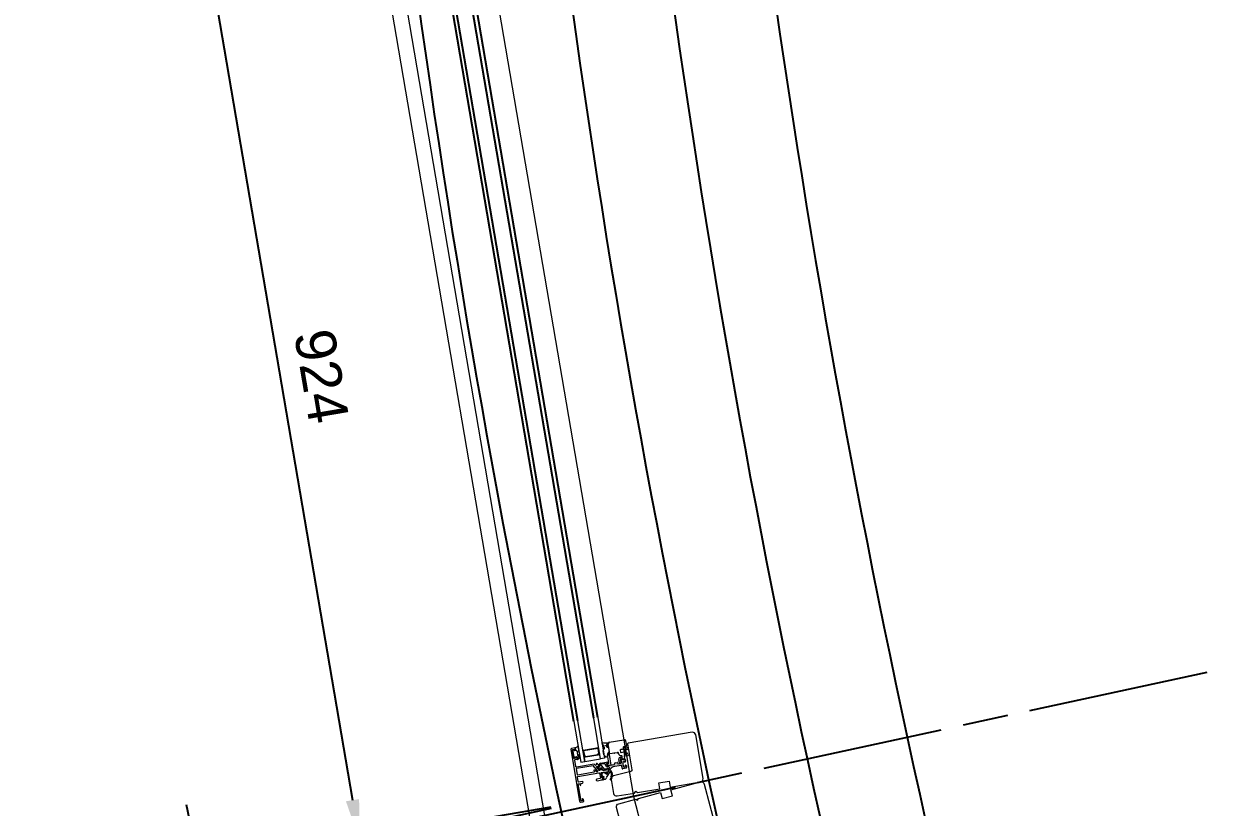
# Model space of a CAD drawing. Header units: inches. Extents: x 19267 to 40087, y 4081 to 15521.
# Drawn here: x 36010 to 37187, y 13728 to 14506 of the extents above; entities that cross this region are included whole.
import ezdxf

# ---------------------------------------------------------------- set-up
doc = ezdxf.new("R2010")
doc.units = ezdxf.units.IN
doc.header["$MEASUREMENT"] = 0
doc.linetypes.add('CENTERLINE', pattern=[30, 12, -1.5, 3, -1.5, 12])
doc.layers.get('DEFPOINTS').update_dxf_attribs({"color": 251})
doc.layers.add('20-TEXT', color=3, linetype='Continuous')
doc.layers.add('DWG', color=7, linetype='Continuous')
for name, color, linetype, lineweight in [('VELFAC_ALU', 4, 'Continuous', 0), ('VELFAC_COMPOSITE', 4, 'Continuous', 0), ('VELFAC_GASKET', 5, 'Continuous', 0), ('VELFAC_GLAZING', 5, 'Continuous', 0), ('VELFAC_GLAZING_BEAD', 5, 'Continuous', 0), ('VELFAC_WOOD', 2, 'Continuous', 0)]:
    doc.layers.add(name, color=color, linetype=linetype, lineweight=lineweight)
doc.styles.get("Standard").update_dxf_attribs({"font": 'arial.ttf'})
doc.dimstyles.new('20-TEXT', dxfattribs={"dimscale": 20, "dimtxt": 2, "dimasz": 2, "dimexe": 1, "dimexo": 1.5, "dimgap": 1, "dimtad": 1, "dimdec": 0, "dimzin": 0, "dimdsep": 46, "dimtxsty": 'Standard', "dimcen": 0.09, "dimadec": 4, "dimazin": 0, "dimtfac": 1, "dimtdec": 0, "dimtofl": 0, "dimtmove": 0, "dimatfit": 3, "dimfxl": 1, "dimtolj": 1, "dimtzin": 0, "dimarcsym": 0})

# ---------------------------------------------------------------- blocks, each defined once
blk = doc.blocks.new('*D35')
at = {"layer": '20-TEXT', "color": 0, "lineweight": -2, "transparency": 16777216}
for p, q in [((36357, 14640.8), (35329, 14321.1)), ((35359.9, 14288.9), (36446.9, 10793.2)), ((37467.7, 11068.7), (36439.6, 10749.1))]:
    blk.add_line(p, q, dxfattribs=at)
at = {"layer": '20-TEXT', "color": 0, "transparency": 16777216}
for points in [[(35366.3, 14290.9), (35353.6, 14286.9), (35348.1, 14327.1)], [(36453.2, 10795.2), (36440.5, 10791.2), (36458.7, 10755)]]:
    blk.add_solid(points, dxfattribs=at)
at = {"layer": 'DEFPOINTS', "color": 0, "transparency": 16777216}
for p in [(36385.6, 14649.7), (37496.3, 11077.6), (36458.7, 10755)]:
    blk.add_point(p, dxfattribs=at)
at = {"layer": '20-TEXT', "color": 0, "transparency": 16777216, "insert": (35942, 12553), "char_height": 40, "attachment_point": 5, "rotation": 287.272}
blk.add_mtext('\\A1;3741', dxfattribs=at)
blk = doc.blocks.new('*D36')
at = {"layer": '20-TEXT', "color": 0, "lineweight": -2, "transparency": 16777216}
for p, q in [((36378.3, 14635.3), (36168.4, 14599.5)), ((36194.8, 14563.4), (36336.3, 13735.1)), ((36533.3, 13728.2), (36323.3, 13692.3))]:
    blk.add_line(p, q, dxfattribs=at)
at = {"layer": '20-TEXT', "color": 0, "transparency": 16777216}
for points in [[(36201.4, 14564.5), (36188.2, 14562.3), (36188.1, 14602.8)], [(36342.9, 13736.2), (36329.8, 13734), (36343.1, 13695.7)]]:
    blk.add_solid(points, dxfattribs=at)
at = {"layer": 'DEFPOINTS', "color": 0, "transparency": 16777216}
for p in [(36407.9, 14640.4), (36562.9, 13733.2), (36343.1, 13695.7)]:
    blk.add_point(p, dxfattribs=at)
at = {"layer": '20-TEXT', "color": 0, "transparency": 16777216, "insert": (36305.4, 14156.1), "char_height": 40, "attachment_point": 5, "rotation": 279.6947}
blk.add_mtext('\\A1;924', dxfattribs=at)
blk = doc.blocks.new('*D51')
at = {"layer": '20-TEXT', "color": 0, "lineweight": -2, "transparency": 16777216}
for p, q in [((36533.6, 13726.9), (36168.9, 13648)), ((36180, 13691.3), (36171.5, 13730.4)), ((36535.9, 13715.9), (36171.3, 13637)), ((36199.3, 13602.1), (36225.9, 13479.1))]:
    blk.add_line(p, q, dxfattribs=at)
at = {"layer": '20-TEXT', "color": 0, "transparency": 16777216}
for points in [[(36186.5, 13692.7), (36173.5, 13689.9), (36188.5, 13652.2)], [(36205.8, 13603.5), (36192.8, 13600.7), (36190.8, 13641.2)]]:
    blk.add_solid(points, dxfattribs=at)
at = {"layer": 'DEFPOINTS', "color": 0, "transparency": 16777216}
for p in [(36562.9, 13733.2), (36565.3, 13722.2), (36190.8, 13641.2)]:
    blk.add_point(p, dxfattribs=at)
at = {"layer": '20-TEXT', "color": 0, "transparency": 16777216, "insert": (36256, 13529.6), "char_height": 40, "attachment_point": 5, "rotation": 282.2086}
blk.add_mtext('\\A1;11', dxfattribs=at)

msp = doc.modelspace()

# ---------------------------------------------------------------- hatches: boundary and pattern name
at = {"layer": 'VELFAC_COMPOSITE'}
h = msp.add_hatch(color=8, dxfattribs=at)
h.paths.add_polyline_path([(36582.6, 13772, 0.520567), (36581.5, 13769.8), (36581.7, 13769.4, -0.520567), (36581.3, 13768.6), (36579.5, 13768.3, 0.131652), (36579.4, 13768.2), (36579.1, 13768, 0.414214), (36579.1, 13767.5), (36579.6, 13766.8, 0.414214), (36580, 13766.8), (36580.2, 13766.9, -1.69614), (36580.8, 13766.1), (36580.7, 13766, 0.414214), (36580.7, 13765.6), (36581.2, 13764.9, 0.414214), (36581.7, 13764.8), (36582, 13765.1, 0.131652), (36582, 13765.2), (36582.7, 13766.9, -0.57735), (36583.5, 13767), (36584.6, 13765.7, 0.267949), (36586.5, 13765), (36587.5, 13765.1, -0.267949), (36587.7, 13765, 0.267949), (36588, 13764.9), (36591.5, 13765.5, 0.176327), (36592.1, 13765.8), (36593.7, 13767.6, -0.176327), (36594.8, 13768.3), (36602.9, 13769.6, -0.414214), (36603.5, 13769.2), (36603.9, 13766.8, 0.414214), (36604.5, 13766.4), (36607.9, 13766.9, 0.414214), (36608.3, 13767.5), (36608.1, 13769.1, 0.342001), (36607.2, 13769.9, 0.490311), (36606.9, 13769.7), (36607.1, 13768.8, -0.414214), (36606.7, 13768.2), (36605.7, 13768.1, -0.414214), (36605.1, 13768.5), (36604.6, 13771.7, -0.198912), (36604.8, 13772.5), (36605.7, 13773.9, -0.668179), (36606.3, 13773.7), (36606.4, 13773.1, 0.490311), (36606.7, 13772.9, 0.342001), (36607.2, 13774), (36607, 13775.6, 0.414214), (36606.4, 13776), (36603.4, 13775.5, 0.198912), (36602.7, 13775.1), (36602.2, 13774.3, 0.198912), (36602.1, 13774.2), (36602.2, 13774, 0.414214), (36602.4, 13773.8), (36603.3, 13774, -0.668179), (36603.6, 13773.5), (36603, 13772.6, 0.148291), (36602.8, 13772.1, -0.357756), (36602.4, 13771.6), (36599.9, 13771.2, -0.414214), (36599.6, 13771.4), (36599.4, 13772.3, 0.414214), (36599.1, 13772.5), (36596.8, 13772.2, 0.349216), (36596.6, 13771.9), (36596.5, 13770.8, -0.349216), (36596.3, 13770.6), (36589.8, 13769.5, -0.414214), (36588.6, 13770.3), (36588.5, 13771, -0.414214), (36588.9, 13771.5), (36590.4, 13771.8, 0.414214), (36590.8, 13772.4), (36590.7, 13772.6, 0.414214), (36589.9, 13773.2)])
h.paths.add_polyline_path([(36587.3, 13770.5), (36587.4, 13770, 0.414214), (36589.9, 13768.2), (36590.5, 13768.3, -1), (36590.8, 13766.9), (36586.7, 13766.3, -0.267949), (36585.3, 13766.8), (36583.1, 13769.4), (36582.9, 13769.8, -0.520567), (36583.4, 13770.9), (36586.1, 13771.3, -0.414214)], flags=16)

# ---------------------------------------------------------------- linework, layer by layer
at = {"color": 1, "linetype": 'CENTERLINE', "ltscale": 15}
msp.add_line((40087.1, 14490), (36512.3, 13716.5), dxfattribs=at)
at = {"color": 5, "ltscale": 30}
for centre, radius, start, end in [((47171, 16019), 10521.3, 187.2393, 207.04466), ((46759.8, 15930.1), 10202.2, 187.03408, 207.65321), ((46800.5, 15938.9), 10343.8, 187.05574, 207.5892), ((46940.6, 15972.8), 10637.6, 187.14521, 207.39895)]:
    msp.add_arc(centre, radius, start, end, dxfattribs=at)
at = {"layer": 'DWG', "ltscale": 5}
for p, q in [((36556, 13813.2), (36428, 14564.3)), ((36560, 13813.8), (36431.9, 14563.3)), ((36575.8, 13816.5), (36447.7, 14566.1)), ((36579.7, 13817.2), (36451.6, 14566.8))]:
    msp.add_line(p, q, dxfattribs=at)
at = {"layer": 'VELFAC_ALU'}
for p, q in [((36458.8, 14653.8), (36615.1, 13738.7)), ((36354.5, 14640.7), (36512.3, 13716.5)), ((36369.4, 14642.6), (36527, 13719.7)), ((36615.1, 13738.8), (36852.5, 12836.1))]:
    msp.add_line(p, q, dxfattribs=at)
for points in [[(36576, 13770.9), (36558.6, 13768, -0.414214), (36558, 13768.4), (36556.9, 13774.8, -0.414214), (36557.3, 13775.4), (36559, 13775.7, 0.414214), (36559.2, 13776), (36559, 13777.2, 0.341999), (36558.1, 13778, 0.490314), (36557.9, 13777.8), (36558.1, 13777, -0.414214), (36557.9, 13776.7), (36556.6, 13776.5, -0.414214), (36556, 13776.9), (36554.7, 13784.8, -0.414214), (36555.1, 13785.4), (36556.4, 13785.6, -0.414214), (36556.6, 13785.5), (36556.8, 13784.6, 0.490314), (36557.1, 13784.5, 0.341999), (36557.6, 13785.5), (36557.4, 13786.8, 0.414214), (36557.1, 13787), (36553.9, 13786.5, 0.414214), (36553.1, 13785.3), (36561.7, 13734, 0.414214), (36562.9, 13733.2), (36565.3, 13733.6, 0.414214), (36565.8, 13734.2), (36565.5, 13735.7, 0.341999), (36564.6, 13736.5, 0.490314), (36564.4, 13736.3), (36564.7, 13734.7, -0.414214), (36564.5, 13734.5), (36563.4, 13734.3, -0.414214), (36563.2, 13734.5), (36560.4, 13751, -0.414214), (36560.6, 13751.3), (36561.6, 13751.5, -0.414214), (36561.9, 13751.3), (36562.1, 13749.8, 0.490314), (36562.4, 13749.6, 0.341999), (36563, 13750.7), (36562.9, 13751.2, -0.414214), (36563.3, 13751.7), (36564.5, 13751.9, 1), (36564.2, 13753.6), (36561, 13753.1, -0.414214), (36560.4, 13753.5), (36559.6, 13758.1, -0.414214), (36560, 13758.7), (36580.9, 13762.2, -0.414214), (36581.5, 13761.8), (36582.3, 13757.2, -0.414214), (36581.9, 13756.6), (36578.7, 13756, 1), (36579, 13754.4), (36583.9, 13755.2, 0.198912), (36584.1, 13755.3), (36585.4, 13757.2, 0.341999), (36585.4, 13758.4, 0.490314), (36585.1, 13758.4), (36584.3, 13757.4, -0.668179), (36584, 13757.4), (36583.1, 13762.4, -0.414214), (36583.3, 13762.6), (36588.2, 13763.4, -0.668179), (36588.4, 13763.1), (36587.6, 13762, 0.490314), (36587.7, 13761.7, 0.341999), (36588.9, 13762), (36590.6, 13764.5, 0.668179), (36590.1, 13765.3), (36585.5, 13764.5, -0.267949), (36584.5, 13764.8), (36582.9, 13766.8, 0.57735), (36582.6, 13766.7), (36581.9, 13764.8, -0.57735), (36581.4, 13764.7), (36578.6, 13768.1, -0.760346), (36578.9, 13768.6, 0.171785), (36579, 13768.6), (36580.6, 13769.1, -0.267949), (36580.8, 13769.1, 0.957292), (36581, 13769.4), (36578.9, 13771.5, 0.493145), (36578.6, 13771.5), (36578.2, 13770.7, 0.315299), (36578.2, 13770.5), (36578.2, 13770.4, -0.414214), (36578.2, 13770.1), (36577.4, 13769.5), (36576.4, 13770.7, 0.267949)], [(36559.5, 13760.3), (36576.3, 13763.2, 0.414214), (36576.5, 13763.4), (36576.2, 13764.9, -0.414214), (36576.5, 13765.2), (36576.6, 13765.2, -0.267949), (36576.9, 13765.1), (36578.1, 13763.6, 0.267949), (36578.4, 13763.5), (36579.6, 13763.7, 0.57735), (36579.7, 13764), (36576.6, 13767.9, 0.267949), (36576.4, 13767.9), (36576, 13767.9, -0.414214), (36575.7, 13768.1), (36575.5, 13769.1, 0.414214), (36575.3, 13769.3), (36558.5, 13766.5, 0.414214), (36558.4, 13766.2), (36559.3, 13760.5, 0.414214)]]:
    msp.add_lwpolyline(points, format="xyb", close=True, dxfattribs=at)
at = {"layer": 'VELFAC_COMPOSITE'}
for p, q in [((36579.1, 13768), (36579.4, 13768.2)), ((36579.6, 13766.8), (36579.1, 13767.5)), ((36579.5, 13768.3), (36581.3, 13768.6)), ((36581.7, 13769.4), (36581.5, 13769.8)), ((36582.6, 13772), (36589.9, 13773.2)), ((36582.9, 13769.8), (36583.1, 13769.4)), ((36583.1, 13769.4), (36585.3, 13766.8)), ((36586.1, 13771.3), (36583.4, 13770.9)), ((36587.4, 13770), (36587.3, 13770.5)), ((36588.5, 13771), (36588.6, 13770.3)), ((36590.4, 13771.8), (36588.9, 13771.5)), ((36589.8, 13769.5), (36596.3, 13770.6)), ((36590.5, 13768.3), (36589.9, 13768.2)), ((36590.7, 13772.6), (36590.8, 13772.4)), ((36593.7, 13767.6), (36592.1, 13765.8)), ((36602.9, 13769.6), (36594.8, 13768.3)), ((36596.5, 13770.8), (36596.6, 13771.9)), ((36596.8, 13772.2), (36599.1, 13772.5)), ((36599.4, 13772.3), (36599.6, 13771.4)), ((36599.9, 13771.2), (36602.4, 13771.6)), ((36602.2, 13774), (36602.1, 13774.2)), ((36602.2, 13774.3), (36602.7, 13775.1)), ((36603.3, 13774), (36602.4, 13773.8)), ((36603, 13772.6), (36603.6, 13773.5)), ((36603.4, 13775.5), (36606.4, 13776)), ((36603.9, 13766.8), (36603.5, 13769.2)), ((36604.6, 13771.7), (36605.1, 13768.5)), ((36605.7, 13773.9), (36604.8, 13772.5)), ((36605.7, 13768.1), (36606.7, 13768.2)), ((36606.4, 13773.1), (36606.3, 13773.7)), ((36607.1, 13768.8), (36606.9, 13769.7)), ((36607, 13775.6), (36607.2, 13774)), ((36608.1, 13769.1), (36608.3, 13767.5)), ((36580.2, 13766.9), (36580, 13766.8)), ((36580.7, 13766), (36580.8, 13766.1)), ((36581.2, 13764.9), (36580.7, 13765.6)), ((36582, 13765.1), (36581.7, 13764.8)), ((36582.7, 13766.9), (36582, 13765.2)), ((36584.6, 13765.7), (36583.5, 13767)), ((36587.5, 13765.1), (36586.5, 13765)), ((36586.7, 13766.3), (36590.8, 13766.9)), ((36591.5, 13765.5), (36588, 13764.9)), ((36607.9, 13766.9), (36604.5, 13766.4))]:
    msp.add_line(p, q, dxfattribs=at)
for centre, radius, start, end in [((36579.3, 13767.7), 0.3, 129.5277, 219.5277), ((36579.6, 13768), 0.3, 99.5277, 129.5277), ((36582.8, 13770.5), 1.5, 99.5277, 209.5277), ((36581.2, 13769.2), 0.6, 279.5277, 29.5277), ((36583.5, 13770.2), 0.7, 99.5277, 209.5277), ((36586.3, 13770.4), 1, 9.5277, 99.5277), ((36589.5, 13770.4), 2.2, 189.5277, 279.5277), ((36589, 13771.1), 0.5, 99.5277, 189.5277), ((36589.6, 13770.4), 1, 189.5277, 279.5277), ((36590, 13772.5), 0.75, 9.5277, 99.5277), ((36590.3, 13772.3), 0.5, 279.5277, 9.5277), ((36590.6, 13767.6), 0.7, 279.5277, 99.5277), ((36595.2, 13766.3), 2, 99.5277, 139.5277), ((36596.2, 13770.9), 0.3, 279.5277, 356.5277), ((36596.9, 13771.9), 0.3, 99.5277, 176.5277), ((36599.1, 13772.3), 0.3, 9.5277, 99.5277), ((36599.9, 13771.5), 0.3, 189.5277, 279.5277), ((36602.3, 13774.2), 0.2, 144.5277, 189.5277), ((36602.4, 13774), 0.2, 189.5277, 279.5277), ((36602.3, 13772.1), 0.5, 279.5277, 358.2677), ((36603.5, 13774.5), 1, 99.5277, 144.5277), ((36603.8, 13772), 1, 144.5277, 178.2677), ((36603, 13769.1), 0.5, 9.5277, 99.5277), ((36603.4, 13773.7), 0.3, 324.5277, 99.5277), ((36605.6, 13771.9), 1, 144.5277, 189.5277), ((36605.6, 13768.6), 0.5, 189.5277, 279.5277), ((36606, 13773.7), 0.3, 9.5277, 144.5277), ((36606.5, 13775.5), 0.5, 9.5277, 99.5277), ((36606.6, 13773.1), 0.2, 189.5277, 294.0047), ((36606.3, 13773.8), 1, 294.0047, 9.5277), ((36606.6, 13768.7), 0.5, 279.5277, 9.5277), ((36607.1, 13769.7), 0.2, 85.0508, 189.5277), ((36607.1, 13768.9), 1, 9.5277, 85.0508), ((36607.8, 13768.1), 0.5, 279.494, 9.494), ((36607.8, 13767.4), 0.5, 279.5277, 9.5277), ((36579.9, 13767), 0.3, 219.5277, 309.5277), ((36580.7, 13766.7), 0.6, 280.5727, 158.4828), ((36580.9, 13765.8), 0.3, 129.5277, 219.5277), ((36581.5, 13765.1), 0.3, 219.5277, 309.5277), ((36581.8, 13765.3), 0.3, 309.5277, 339.5277), ((36583.1, 13766.7), 0.5, 39.5277, 159.5277), ((36586.2, 13766.9), 2, 219.5277, 279.5277), ((36586.5, 13767.7), 1.5, 219.5277, 279.5277), ((36587.5, 13764.8), 0.3, 39.5277, 99.5277), ((36588, 13765.2), 0.3, 219.5277, 279.5277), ((36591.4, 13766.5), 1, 279.5277, 319.5277), ((36604.4, 13766.8), 0.5, 189.5277, 279.5277)]:
    msp.add_arc(centre, radius, start, end, dxfattribs=at)
at = {"layer": 'VELFAC_GASKET'}
for p, q in [((36588.7, 13792), (36590, 13792)), ((36590.1, 13791), (36589.2, 13790.9)), ((36590.4, 13791.3), (36590.4, 13791.2)), ((36555, 13783.5), (36555.9, 13778.2)), ((36557.2, 13784.4), (36555.5, 13784.1)), ((36557.4, 13786.9), (36557.7, 13785.1)), ((36559.5, 13783.1), (36560, 13783.5)), ((36560.2, 13778.2), (36559.5, 13782.6)), ((36560.8, 13780), (36560.1, 13779.2)), ((36560.8, 13785.1), (36560.2, 13788.6)), ((36561.9, 13778.1), (36561.7, 13779.7)), ((36585.9, 13780.1), (36585.2, 13784.5)), ((36585.3, 13785), (36586.4, 13786.5)), ((36587.9, 13778.2), (36586.1, 13779.9)), ((36588.5, 13790.5), (36588.7, 13788.2)), ((36590.8, 13781.5), (36589.2, 13778.5)), ((36589.3, 13787.8), (36589.6, 13787.9)), ((36590.3, 13787.5), (36590.9, 13781.9)), ((36602.1, 13784.8), (36602.4, 13782.9)), ((36603.9, 13785.6), (36602.5, 13785.4)), ((36602.9, 13782.5), (36604.4, 13782.8)), ((36605.1, 13785.8), (36603.9, 13785.6)), ((36604.4, 13782.8), (36605.7, 13783)), ((36605, 13787.1), (36605.2, 13786.5)), ((36607.1, 13788), (36605.2, 13787.3)), ((36607.8, 13780.4), (36606.1, 13780.6)), ((36606.1, 13780.6), (36606.3, 13779.6)), ((36607.8, 13780.4), (36606.1, 13780.6)), ((36606.7, 13785.4), (36607.4, 13785.7)), ((36606.7, 13785.4), (36607.4, 13785.7)), ((36607.1, 13782.5), (36606.7, 13785.4)), ((36607.1, 13782.5), (36606.7, 13785.4)), ((36607.4, 13785.7), (36607.7, 13785.9)), ((36607.4, 13785.7), (36607.7, 13785.9)), ((36607.9, 13781.3), (36607.4, 13781.4)), ((36607.9, 13781.3), (36607.4, 13781.4)), ((36608, 13785.4), (36607.5, 13784.9)), ((36608, 13785.4), (36607.5, 13784.9)), ((36608.8, 13781.1), (36607.9, 13781.3)), ((36608.8, 13781.1), (36607.9, 13781.3)), ((36608, 13782.5), (36609.1, 13781.7)), ((36608, 13782.5), (36609.1, 13781.7)), ((36608.6, 13785), (36608.9, 13785.4)), ((36611.1, 13781.4), (36610.4, 13785.2)), ((36556.5, 13777.8), (36558.3, 13778.1)), ((36559, 13777.6), (36559.2, 13776.1)), ((36560.8, 13778.3), (36560.2, 13778.2)), ((36560.6, 13776), (36560.2, 13778.2)), ((36560.2, 13775.7), (36561.4, 13776.7)), ((36560.4, 13778.5), (36560.8, 13778.5)), ((36583.8, 13760.8), (36584.9, 13762.4)), ((36586.3, 13757.8), (36584, 13759.4)), ((36584.9, 13755.7), (36586.4, 13757.2)), ((36587, 13755.6), (36585.3, 13755.2)), ((36586.3, 13762.7), (36588.6, 13761.1)), ((36588.4, 13757.1), (36587, 13755.6)), ((36591.7, 13763.2), (36588.2, 13757.7)), ((36588.6, 13761.1), (36591.4, 13765.5)), ((36591.9, 13755.7), (36592.9, 13757.5)), ((36593.5, 13758.6), (36592.3, 13756.7)), ((36593.7, 13757.3), (36592.4, 13755.4)), ((36585, 13755.2), (36585, 13755.2))]:
    msp.add_line(p, q, dxfattribs=at)
msp.add_circle((36587.2, 13789.3), 0.196, dxfattribs=at)
for centre, radius, start, end in [((36584.2, 13792.2), 0.235, 79.7855, 182.6619), ((36585.2, 13792.2), 1.29, 182.6875, 212.8017), ((36561.5, 13776.9), 27, 21.9565, 32.862), ((36588, 13809.2), 17.2, 257.2362, 272.1304), ((36589.1, 13790.4), 0.535, 81.2255, 174.2061), ((36589.8, 13791.4), 0.562, 350.1203, 74.6612), ((36590.2, 13791.3), 0.221, 261.452, 352.5162), ((36555.5, 13783.6), 0.5, 99.5277, 189.5277), ((36557.1, 13785), 0.6, 279.5277, 9.5277), ((36557.6, 13787), 0.2, 97.658, 189.5277), ((36555, 13793.4), 6.73, 292.5584, 315.5297), ((36556.9, 13781.5), 3.2, 31.0168, 76.7517), ((36560.5, 13782.7), 1, 160.0186, 189.5277), ((36560, 13788.6), 0.2, 9.5277, 150.4302), ((36558.6, 13785.2), 2.22, 310.6094, 357.109), ((36560.4, 13778.9), 0.382, 140.6316, 269.5658), ((36561.2, 13779.6), 0.5, 9.5277, 135.5935), ((36586, 13784.5), 0.799, 148.3762, 180.1693), ((36586.4, 13780.2), 0.5, 189.5277, 227.5601), ((36586, 13786.8), 0.5, 323.6451, 21.9565), ((36589.2, 13788.3), 0.5, 183.0415, 288.3341), ((36589.8, 13787.4), 0.5, 6.5501, 108.3341), ((36590.4, 13781.9), 0.5, 320.0882, 6.5501), ((36602.5, 13784.9), 0.5, 99.5277, 189.5277), ((36602.9, 13783), 0.5, 189.5277, 279.5277), ((36605.2, 13787.1), 0.167, 109.6692, 189.5277), ((36605, 13786.2), 0.327, 277.1609, 68.1266), ((36606.7, 13782.1), 4.59, 82.4465, 109.5753), ((36606.7, 13782.1), 4.59, 82.4465, 109.5753), ((36605.7, 13782.8), 0.2, 12.8177, 99.5277), ((36599, 13781), 7.16, 356.4208, 14.5217), ((36606.7, 13779.7), 0.375, 189.3119, 240.5084), ((36608, 13782.5), 3.54, 244.0244, 318.96), ((36607.7, 13786.5), 1.6, 319.0489, 109.6692), ((36608.7, 13783.9), 1.59, 141.6653, 242.2574), ((36608.7, 13783.9), 1.59, 141.6653, 242.2574), ((36600.5, 13782), 6.64, 357.4426, 3.9199), ((36600.5, 13782), 6.64, 357.4426, 3.9199), ((36607.4, 13781.7), 0.3, 177.4426, 258.8357), ((36607.4, 13781.7), 0.3, 177.4426, 258.8357), ((36607.2, 13786.2), 0.5, 294.5277, 82.4465), ((36607.2, 13786.2), 0.5, 294.5277, 82.4465), ((36607.8, 13785.6), 0.3, 310.2443, 114.5277), ((36607.8, 13785.6), 0.3, 310.2443, 114.5277), ((36607.9, 13780.8), 0.462, 260.8712, 82.6617), ((36607.9, 13780.8), 0.462, 260.8712, 82.6617), ((36608.9, 13781.4), 0.3, 259.5277, 60.0137), ((36608.9, 13781.4), 0.3, 259.5277, 60.0137), ((36609.6, 13784.4), 1.16, 40.7395, 126.3071), ((36608.9, 13781.4), 2.14, 325.9309, 359.1007), ((36556.4, 13778.3), 0.5, 189.5277, 279.5277), ((36558.4, 13777.5), 0.6, 12.2517, 99.5277), ((36559.8, 13776.2), 0.6, 189.5277, 309.5277), ((36560.8, 13778.4), 0.1, 279.5277, 84.5277), ((36560.5, 13777.8), 1.5, 309.5277, 9.5277), ((36588.3, 13779.1), 1.05, 246.3611, 319.7846), ((36584.6, 13760.2), 1, 144.5277, 234.5277), ((36585.8, 13761.8), 1, 54.5277, 144.5277), ((36585.2, 13755.5), 0.3, 144.5277, 234.5277), ((36585.7, 13757.2), 10, 43.5584, 55.6819), ((36592, 13763.1), 0.3, 41.5542, 147.8309), ((36592.2, 13756.2), 0.3, 147.7972, 327.7972), ((36592.2, 13755.6), 0.3, 147.8309, 327.8309), ((36588.8, 13760.3), 4.5, 331.8309, 41.5542), ((36589.3, 13760.6), 5, 327.0624, 43.5584), ((36585.2, 13755.5), 0.3, 234.5277, 284.5277)]:
    msp.add_arc(centre, radius, start, end, dxfattribs=at)
at = {"layer": 'VELFAC_GLAZING', "linetype": 'Continuous'}
for p, q in [((36582.6, 13776.1), (36575.8, 13816.5)), ((36579.7, 13817.2), (36586.5, 13776.7)), ((36556, 13813.2), (36562.8, 13772.8)), ((36566.8, 13773.4), (36560, 13813.8)), ((36580.4, 13787), (36565.2, 13784.4)), ((36565.2, 13784.4), (36566.1, 13779.3)), ((36580.1, 13786.5), (36565.7, 13784.1)), ((36565.7, 13784.1), (36566.5, 13779.5)), ((36566.1, 13779.3), (36565.8, 13779.2)), ((36565.8, 13779.2), (36566.8, 13773.5)), ((36566.1, 13779.3), (36567.7, 13778.1)), ((36567.7, 13778.1), (36566.1, 13779.3)), ((36566.5, 13779.5), (36567.8, 13778.6)), ((36567.7, 13778.1), (36580.2, 13780.2)), ((36580.2, 13780.2), (36567.7, 13778.1)), ((36567.8, 13778.6), (36579.9, 13780.6)), ((36579.9, 13780.6), (36580.9, 13781.9)), ((36580.9, 13781.9), (36580.1, 13786.5)), ((36580.2, 13780.2), (36581.3, 13781.8)), ((36581.3, 13781.8), (36580.2, 13780.2)), ((36581.3, 13781.8), (36580.4, 13787)), ((36581.6, 13781.9), (36581.3, 13781.8)), ((36582.5, 13776.2), (36581.6, 13781.9)), ((36562.8, 13772.8), (36566.8, 13773.4)), ((36566.8, 13773.5), (36582.5, 13776.2)), ((36586.5, 13776.7), (36582.6, 13776.1))]:
    msp.add_line(p, q, dxfattribs=at)
at = {"layer": 'VELFAC_GLAZING_BEAD'}
for p, q in [((36589.9, 13791), (36590.7, 13791.1)), ((36590.8, 13791.4), (36590.6, 13792)), ((36591, 13792.7), (36605.7, 13795.2)), ((36607.4, 13793.9), (36608.2, 13789.5)), ((36588.7, 13788.1), (36588.6, 13789.5)), ((36589.9, 13789.3), (36589.2, 13788)), ((36590.8, 13772.2), (36589.5, 13780.3)), ((36591.5, 13783.1), (36590.5, 13789.3)), ((36590.9, 13780.5), (36592.7, 13770)), ((36594, 13781.5), (36591.3, 13781.1)), ((36595.6, 13781.8), (36594, 13781.5)), ((36596.3, 13781.9), (36595.6, 13781.8)), ((36599.1, 13782.2), (36596.5, 13781.8)), ((36599.7, 13782.5), (36599.2, 13782.4)), ((36600.4, 13781.4), (36600.3, 13782.1)), ((36605, 13787.4), (36605.8, 13782.5)), ((36607.4, 13788.3), (36605.4, 13788)), ((36605.8, 13782.5), (36606.3, 13779.4)), ((36589.1, 13770.1), (36589.1, 13770.4)), ((36592.7, 13770), (36589.7, 13769.7)), ((36589.9, 13771.5), (36590.4, 13771.6)), ((36601.2, 13772.3), (36600.7, 13775.6)), ((36602.2, 13775.8), (36602.6, 13773.1)), ((36602.3, 13777.9), (36603.5, 13778.1)), ((36604.3, 13776.7), (36602.6, 13776.4)), ((36602.6, 13773.1), (36602.7, 13772.6)), ((36603.9, 13778.6), (36603.9, 13778.9)), ((36605.9, 13775.9), (36605.4, 13775.8)), ((36606, 13778.5), (36606.3, 13776.5))]:
    msp.add_line(p, q, dxfattribs=at)
for centre, radius, start, end in [((36590.1, 13789.5), 1.5, 99.5277, 181.5277), ((36591.1, 13792.2), 0.5, 99.5277, 199.5277), ((36590.6, 13791.3), 0.2, 279.5277, 19.5277), ((36606, 13793.7), 1.5, 9.5277, 99.5277), ((36589, 13788.1), 0.3, 181.5277, 333.3942), ((36591.4, 13780.6), 2, 99.5277, 189.5277), ((36590.2, 13789.2), 0.3, 9.5277, 153.3942), ((36591.4, 13780.6), 0.5, 99.5277, 189.5277), ((36591, 13783.1), 0.5, 279.5277, 9.5277), ((36596.5, 13781.9), 0.2, 189.5277, 279.5277), ((36599, 13782.4), 0.2, 279.5277, 9.5277), ((36599.8, 13782), 0.5, 9.5277, 99.5277), ((36602.9, 13781.8), 2.5, 189.5277, 279.5277), ((36603.4, 13778.8), 0.5, 9.5277, 99.5277), ((36605.5, 13787.5), 0.5, 99.5277, 189.5277), ((36605.8, 13779.3), 0.5, 309.5277, 9.5277), ((36607.2, 13789.3), 1, 279.5277, 9.5277), ((36590.1, 13770.5), 1, 99.5277, 189.5277), ((36589.6, 13770.2), 0.5, 189.5277, 273.5277), ((36590.3, 13772.1), 0.5, 279.5277, 9.5277), ((36602.7, 13775.9), 2, 99.5277, 189.5277), ((36602, 13772.5), 0.751, 192.4182, 9.5277), ((36602.7, 13775.9), 0.5, 99.5277, 189.5277), ((36603.4, 13778.6), 0.5, 279.5277, 9.5277), ((36604.3, 13776.2), 0.5, 9.5277, 99.5277), ((36605.3, 13776.3), 0.5, 189.5277, 279.5277), ((36605.8, 13776.4), 0.5, 279.5277, 9.5277), ((36606.5, 13778.6), 0.5, 129.5277, 189.5277)]:
    msp.add_arc(centre, radius, start, end, dxfattribs=at)
at = {"layer": 'VELFAC_WOOD'}
for points in [[(36640.3, 13752.3), (36650.6, 13754), (36651.6, 13748.1), (36681.7, 13753.2, 0.414214), (36684.2, 13756.6), (36676.9, 13800, 0.414214), (36673.4, 13802.5), (36609.8, 13791.8), (36609.4, 13791.2), (36613.7, 13765.4, -0.387874), (36612.6, 13763.7), (36595.3, 13759.2, 0.387874), (36593.1, 13755.8), (36595.4, 13741.7, 0.414214), (36598.9, 13739.3), (36616.1, 13742.2), (36617.4, 13743.9), (36619.1, 13742.6), (36641.3, 13746.4)], [(36643.6, 13736.8), (36653.8, 13739.5), (36652.2, 13745.3), (36681.7, 13753.2, -0.414214), (36685.4, 13751.1), (36696.7, 13708.5, -0.414214), (36694.6, 13704.9), (36632.2, 13688.3), (36631.6, 13688.6), (36624.9, 13713.9, 0.387874), (36623.2, 13715), (36605.5, 13712, -0.387874), (36602.1, 13714.1), (36598.4, 13727.9, -0.414214), (36600.5, 13731.6), (36617.4, 13736.1), (36619.3, 13735), (36620.3, 13736.9), (36642.1, 13742.6)]]:
    msp.add_lwpolyline(points, format="xyb", close=True, dxfattribs=at)

# ---------------------------------------------------------------- dimensions: what is measured, and where the dimension line sits
at = {"layer": '20-TEXT'}
for p1, p2, distance, picture, middle in [((36385.6, 14649.7), (37496.3, 11077.6), -1086.6, '*D35', (35942, 12553)), ((36562.9, 13733.2), (36565.3, 13722.2), -383.1, '*D51', (36256, 13529.6))]:
    dim = msp.add_aligned_dim(p1=p1, p2=p2, distance=distance, dimstyle='20-TEXT', dxfattribs=at)
    dim.commit()
    dim.dimension.update_dxf_attribs({"geometry": picture, "text_midpoint": middle})
dim = msp.add_aligned_dim(p1=(36407.9, 14640.4), p2=(36562.9, 13733.2), distance=-223, text='924', dimstyle='20-TEXT', dxfattribs=at)
dim.commit()
dim.dimension.update_dxf_attribs({"geometry": '*D36', "text_midpoint": (36305.4, 14156.1)})

doc.saveas('drawing.dxf')
